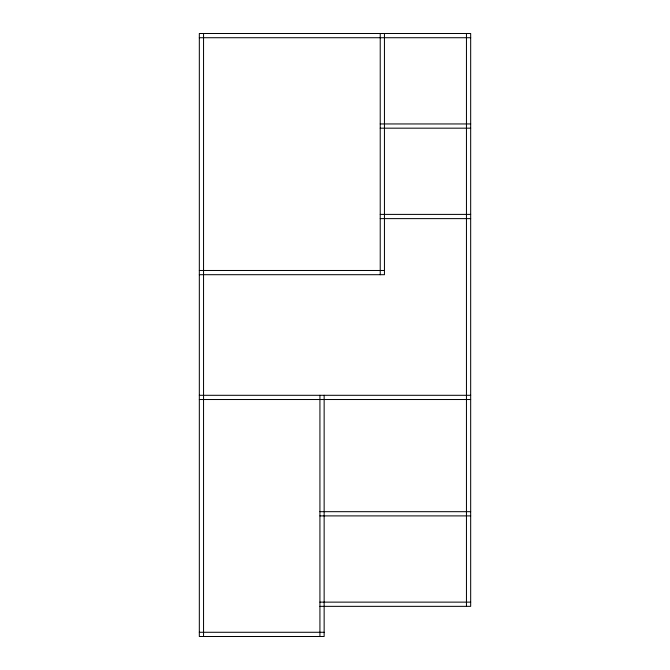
<?xml version="1.0" encoding="UTF-8"?>
<svg xmlns="http://www.w3.org/2000/svg" width="670" height="670" viewBox="0 0 670 670"><rect width="100%" height="100%" fill="white"/><g stroke="black" fill="none" stroke-linecap="round" stroke-linejoin="round"><path stroke-width="1" d="M199.325 37.721L470.675 37.721M380.225 123.95L470.675 123.95M380.225 128.171L470.675 128.171M380.225 214.4L470.675 214.4M380.225 218.621L470.675 218.621M199.325 270.479L384.446 270.479M199.325 274.7L384.446 274.7L384.446 33.5M199.325 395.3L470.675 395.3M199.325 399.521L470.675 399.521M319.925 511.679L470.675 511.679M319.925 515.9L470.675 515.9M319.925 602.129L470.675 602.129M319.925 606.35L470.675 606.35L470.675 33.5L199.325 33.5L199.325 636.5L324.146 636.5L324.146 395.3M199.325 632.279L324.146 632.279M466.454 33.5L466.454 606.35M380.225 33.5L380.225 274.7M319.925 395.3L319.925 636.5M203.546 33.5L203.546 636.5"/></g></svg>
